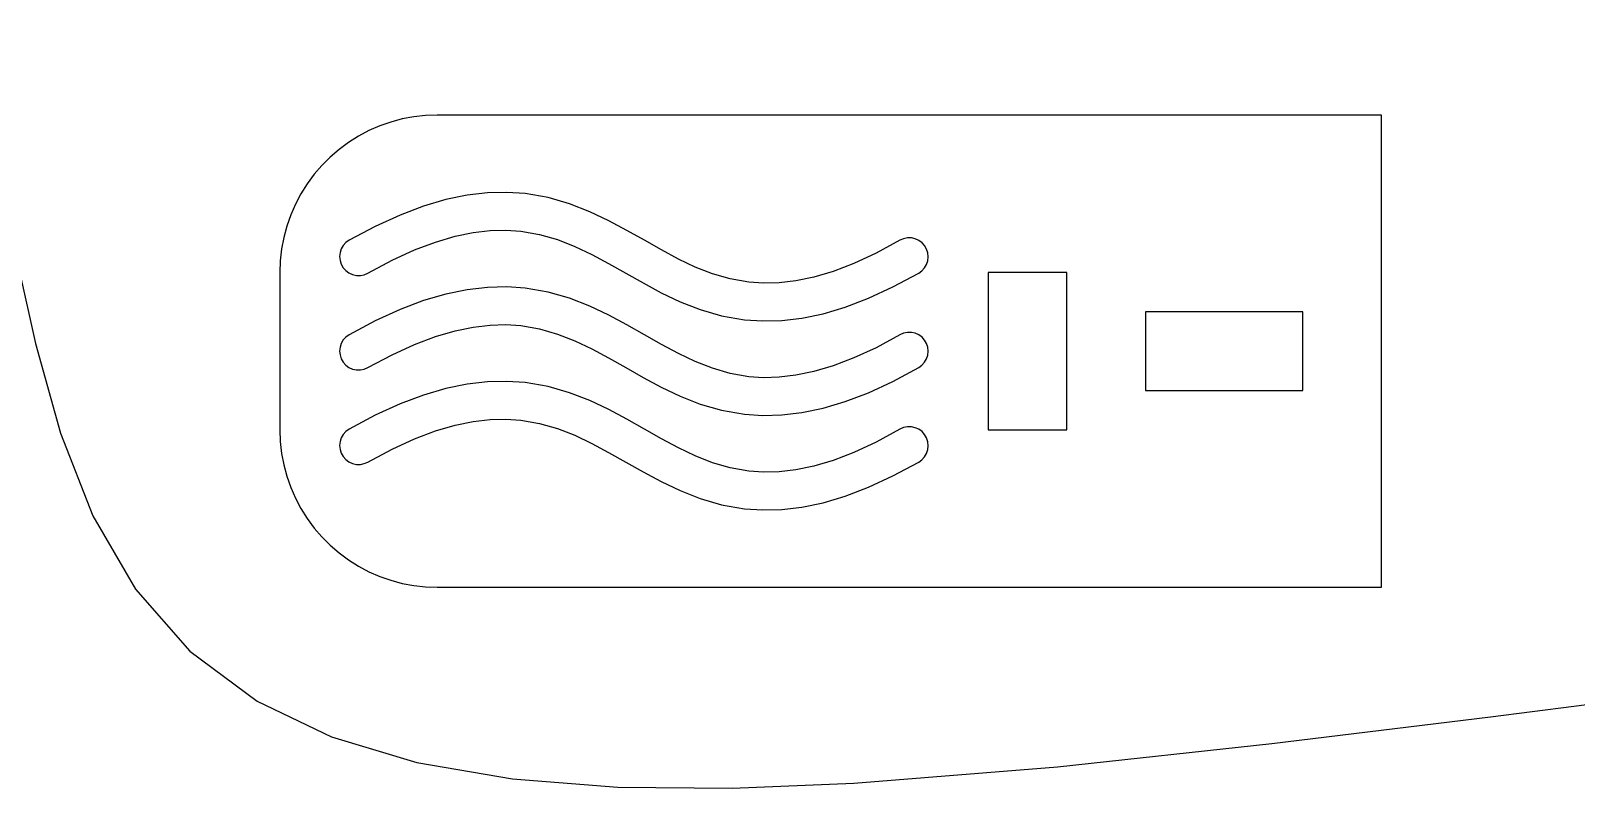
# Model space of a CAD drawing. Header units: millimetres. Extents: x -3928 to -434, y -548 to 1409.
# Drawn here: x -1440.3 to -1342.1, y 664.5 to 712.6 of the extents above; entities that cross this region are included whole.
import ezdxf

# ---------------------------------------------------------------- set-up
doc = ezdxf.new("R2010")
doc.units = ezdxf.units.MM
doc.header["$MEASUREMENT"] = 0
doc.layers.add('layer 1', color=7, linetype='Continuous')

msp = doc.modelspace()

# ---------------------------------------------------------------- linework, layer by layer
at = {"layer": 'layer 1', "color": 1, "lineweight": 25}
for points, knots in [([(-1451.4706, 713.9439), (-1451.4706, 713.9439), (-1449.4238, 713.6889), (-1449.4238, 713.6889), (-1449.4238, 713.6889), (-1449.4238, 713.6889), (-1447.7284, 712.9717), (-1447.7284, 712.9717), (-1447.7284, 712.9717), (-1447.7284, 712.9717), (-1446.329, 711.8597), (-1446.329, 711.8597), (-1446.329, 711.8597), (-1446.329, 711.8597), (-1444.6752, 709.5853), (-1444.6752, 709.5853), (-1444.6752, 709.5853), (-1444.6752, 709.5853), (-1443.4197, 706.7497), (-1443.4197, 706.7497), (-1443.4197, 706.7497), (-1443.4197, 706.7497), (-1442.1366, 702.377), (-1442.1366, 702.377), (-1442.1366, 702.377), (-1442.1366, 702.377), (-1441.0571, 697.6272), (-1441.0571, 697.6272), (-1441.0571, 697.6272), (-1441.0571, 697.6272), (-1439.9645, 692.7681), (-1439.9645, 692.7681), (-1439.9645, 692.7681), (-1439.9645, 692.7681), (-1438.3947, 687.0877), (-1438.3947, 687.0877), (-1438.3947, 687.0877), (-1438.3947, 687.0877), (-1436.3323, 681.8256), (-1436.3323, 681.8256), (-1436.3323, 681.8256), (-1436.3323, 681.8256), (-1433.6205, 677.1679), (-1433.6205, 677.1679), (-1433.6205, 677.1679), (-1433.6205, 677.1679), (-1430.158, 673.226), (-1430.158, 673.226), (-1430.158, 673.226), (-1430.158, 673.226), (-1425.8922, 670.0502), (-1425.8922, 670.0502), (-1425.8922, 670.0502), (-1425.8922, 670.0502), (-1421.1724, 667.7801), (-1421.1724, 667.7801), (-1421.1724, 667.7801), (-1421.1724, 667.7801), (-1415.7538, 666.1506), (-1415.7538, 666.1506), (-1415.7538, 666.1506), (-1415.7538, 666.1506), (-1409.6694, 665.1121), (-1409.6694, 665.1121), (-1409.6694, 665.1121), (-1409.6694, 665.1121), (-1402.9684, 664.5984), (-1402.9684, 664.5984), (-1402.9684, 664.5984), (-1402.9684, 664.5984), (-1395.7121, 664.5342), (-1395.7121, 664.5342), (-1395.7121, 664.5342), (-1395.7121, 664.5342), (-1387.9732, 664.8411), (-1387.9732, 664.8411), (-1387.9732, 664.8411), (-1387.9732, 664.8411), (-1375.0287, 665.8832), (-1375.0287, 665.8832), (-1375.0287, 665.8832), (-1375.0287, 665.8832), (-1361.4256, 667.3663), (-1361.4256, 667.3663), (-1361.4256, 667.3663), (-1361.4256, 667.3663), (-1347.5195, 669.0639), (-1347.5195, 669.0639), (-1347.5195, 669.0639), (-1347.5195, 669.0639), (-1336.9238, 670.4073), (-1336.9238, 670.4073), (-1336.9238, 670.4073), (-1336.9238, 670.4073), (-1326.5281, 671.7506), (-1326.5281, 671.7506), (-1326.5281, 671.7506), (-1326.5281, 671.7506), (-1316.492, 673.0891), (-1316.492, 673.0891), (-1316.492, 673.0891), (-1316.492, 673.0891), (-1306.9691, 674.4455), (-1306.9691, 674.4455), (-1306.9691, 674.4455), (-1306.9691, 674.4455), (-1298.1031, 675.8686), (-1298.1031, 675.8686), (-1298.1031, 675.8686), (-1298.1031, 675.8686), (-1290.1592, 677.3968), (-1290.1592, 677.3968), (-1290.1592, 677.3968), (-1290.1592, 677.3968), (-1283.0779, 679.1325), (-1283.0779, 679.1325), (-1283.0779, 679.1325), (-1283.0779, 679.1325), (-1276.9385, 681.1568), (-1276.9385, 681.1568), (-1276.9385, 681.1568), (-1276.9385, 681.1568), (-1271.7887, 683.5454), (-1271.7887, 683.5454), (-1271.7887, 683.5454), (-1271.7887, 683.5454), (-1267.9723, 686.0833), (-1267.9723, 686.0833), (-1267.9723, 686.0833), (-1267.9723, 686.0833), (-1264.949, 688.9958), (-1264.949, 688.9958), (-1264.949, 688.9958), (-1264.949, 688.9958), (-1262.644, 692.2767), (-1262.644, 692.2767), (-1262.644, 692.2767), (-1262.644, 692.2767), (-1260.9305, 695.8813), (-1260.9305, 695.8813), (-1260.9305, 695.8813), (-1260.9305, 695.8813), (-1259.62, 699.7153), (-1259.62, 699.7153), (-1259.62, 699.7153), (-1259.62, 699.7153), (-1258.6474, 702.9746), (-1258.6474, 702.9746), (-1258.6474, 702.9746), (-1258.6474, 702.9746), (-1257.5742, 706.156), (-1257.5742, 706.156), (-1257.5742, 706.156), (-1257.5742, 706.156), (-1256.1539, 709.0886), (-1256.1539, 709.0886), (-1256.1539, 709.0886), (-1256.1539, 709.0886), (-1254.6811, 710.9961), (-1254.6811, 710.9961), (-1254.6811, 710.9961), (-1254.6811, 710.9961), (-1252.6946, 712.5307), (-1252.6946, 712.5307), (-1252.6946, 712.5307), (-1252.6946, 712.5307), (-1251.0012, 713.2835), (-1251.0012, 713.2835), (-1251.0012, 713.2835), (-1251.0012, 713.2835), (-1248.947, 713.7704), (-1248.947, 713.7704), (-1248.947, 713.7704), (-1248.947, 713.7704), (-1246.4709, 713.9439), (-1246.4709, 713.9439)], [0, 0, 0, 0, 0.0222222, 0.0222222, 0.0222222, 0.0222222, 0.0444444, 0.0444444, 0.0444444, 0.0444444, 0.0666667, 0.0666667, 0.0666667, 0.0666667, 0.0888889, 0.0888889, 0.0888889, 0.0888889, 0.1111111, 0.1111111, 0.1111111, 0.1111111, 0.1333333, 0.1333333, 0.1333333, 0.1333333, 0.1555556, 0.1555556, 0.1555556, 0.1555556, 0.1777778, 0.1777778, 0.1777778, 0.1777778, 0.2, 0.2, 0.2, 0.2, 0.2222222, 0.2222222, 0.2222222, 0.2222222, 0.2444444, 0.2444444, 0.2444444, 0.2444444, 0.2666667, 0.2666667, 0.2666667, 0.2666667, 0.2888889, 0.2888889, 0.2888889, 0.2888889, 0.3111111, 0.3111111, 0.3111111, 0.3111111, 0.3333333, 0.3333333, 0.3333333, 0.3333333, 0.3555556, 0.3555556, 0.3555556, 0.3555556, 0.3777778, 0.3777778, 0.3777778, 0.3777778, 0.4, 0.4, 0.4, 0.4, 0.4222222, 0.4222222, 0.4222222, 0.4222222, 0.4444444, 0.4444444, 0.4444444, 0.4444444, 0.4666667, 0.4666667, 0.4666667, 0.4666667, 0.4888889, 0.4888889, 0.4888889, 0.4888889, 0.5111111, 0.5111111, 0.5111111, 0.5111111, 0.5333333, 0.5333333, 0.5333333, 0.5333333, 0.5555556, 0.5555556, 0.5555556, 0.5555556, 0.5777778, 0.5777778, 0.5777778, 0.5777778, 0.6, 0.6, 0.6, 0.6, 0.6222222, 0.6222222, 0.6222222, 0.6222222, 0.6444444, 0.6444444, 0.6444444, 0.6444444, 0.6666667, 0.6666667, 0.6666667, 0.6666667, 0.6888889, 0.6888889, 0.6888889, 0.6888889, 0.7111111, 0.7111111, 0.7111111, 0.7111111, 0.7333333, 0.7333333, 0.7333333, 0.7333333, 0.7555556, 0.7555556, 0.7555556, 0.7555556, 0.7777778, 0.7777778, 0.7777778, 0.7777778, 0.8, 0.8, 0.8, 0.8, 0.8222222, 0.8222222, 0.8222222, 0.8222222, 0.8444444, 0.8444444, 0.8444444, 0.8444444, 0.8666667, 0.8666667, 0.8666667, 0.8666667, 0.8888889, 0.8888889, 0.8888889, 0.8888889, 0.9111111, 0.9111111, 0.9111111, 0.9111111, 0.9333333, 0.9333333, 0.9333333, 0.9333333, 0.9555556, 0.9555556, 0.9555556, 0.9555556, 1, 1, 1, 1]), ([(-1414.4496, 707.2862), (-1414.4496, 707.2862), (-1415.1968, 707.2583), (-1415.1968, 707.2583), (-1415.1968, 707.2583), (-1415.1968, 707.2583), (-1415.9397, 707.1743), (-1415.9397, 707.1743), (-1415.9397, 707.1743), (-1415.9397, 707.1743), (-1416.6746, 707.0353), (-1416.6746, 707.0353), (-1416.6746, 707.0353), (-1416.6746, 707.0353), (-1417.3971, 706.842), (-1417.3971, 706.842), (-1417.3971, 706.842), (-1417.3971, 706.842), (-1418.103, 706.5947), (-1418.103, 706.5947), (-1418.103, 706.5947), (-1418.103, 706.5947), (-1418.7884, 706.2959), (-1418.7884, 706.2959), (-1418.7884, 706.2959), (-1418.7884, 706.2959), (-1419.4495, 705.9463), (-1419.4495, 705.9463), (-1419.4495, 705.9463), (-1419.4495, 705.9463), (-1420.0828, 705.5484), (-1420.0828, 705.5484), (-1420.0828, 705.5484), (-1420.0828, 705.5484), (-1420.6843, 705.1046), (-1420.6843, 705.1046), (-1420.6843, 705.1046), (-1420.6843, 705.1046), (-1421.2512, 704.6167), (-1421.2512, 704.6167), (-1421.2512, 704.6167), (-1421.2512, 704.6167), (-1421.78, 704.0879), (-1421.78, 704.0879), (-1421.78, 704.0879), (-1421.78, 704.0879), (-1422.2679, 703.521), (-1422.2679, 703.521), (-1422.2679, 703.521), (-1422.2679, 703.521), (-1422.712, 702.9195), (-1422.712, 702.9195), (-1422.712, 702.9195), (-1422.712, 702.9195), (-1423.1096, 702.2862), (-1423.1096, 702.2862), (-1423.1096, 702.2862), (-1423.1096, 702.2862), (-1423.4592, 701.6251), (-1423.4592, 701.6251), (-1423.4592, 701.6251), (-1423.4592, 701.6251), (-1423.7584, 700.9397), (-1423.7584, 700.9397), (-1423.7584, 700.9397), (-1423.7584, 700.9397), (-1424.0053, 700.2338), (-1424.0053, 700.2338), (-1424.0053, 700.2338), (-1424.0053, 700.2338), (-1424.1986, 699.5113), (-1424.1986, 699.5113), (-1424.1986, 699.5113), (-1424.1986, 699.5113), (-1424.3376, 698.7764), (-1424.3376, 698.7764), (-1424.3376, 698.7764), (-1424.3376, 698.7764), (-1424.4216, 698.0335), (-1424.4216, 698.0335), (-1424.4216, 698.0335), (-1424.4216, 698.0335), (-1424.4494, 697.286), (-1424.4494, 697.286)], [0, 0, 0, 0, 0.0454545, 0.0454545, 0.0454545, 0.0454545, 0.0909091, 0.0909091, 0.0909091, 0.0909091, 0.1363636, 0.1363636, 0.1363636, 0.1363636, 0.1818182, 0.1818182, 0.1818182, 0.1818182, 0.2272727, 0.2272727, 0.2272727, 0.2272727, 0.2727273, 0.2727273, 0.2727273, 0.2727273, 0.3181818, 0.3181818, 0.3181818, 0.3181818, 0.3636364, 0.3636364, 0.3636364, 0.3636364, 0.4090909, 0.4090909, 0.4090909, 0.4090909, 0.4545455, 0.4545455, 0.4545455, 0.4545455, 0.5, 0.5, 0.5, 0.5, 0.5454545, 0.5454545, 0.5454545, 0.5454545, 0.5909091, 0.5909091, 0.5909091, 0.5909091, 0.6363636, 0.6363636, 0.6363636, 0.6363636, 0.6818182, 0.6818182, 0.6818182, 0.6818182, 0.7272727, 0.7272727, 0.7272727, 0.7272727, 0.7727273, 0.7727273, 0.7727273, 0.7727273, 0.8181818, 0.8181818, 0.8181818, 0.8181818, 0.8636364, 0.8636364, 0.8636364, 0.8636364, 0.9090909, 0.9090909, 0.9090909, 0.9090909, 1, 1, 1, 1]), ([(-1385.0473, 699.3264), (-1385.0473, 699.3264), (-1386.5682, 698.5076), (-1386.5682, 698.5076), (-1386.5682, 698.5076), (-1386.5682, 698.5076), (-1387.9839, 697.8536), (-1387.9839, 697.8536), (-1387.9839, 697.8536), (-1387.9839, 697.8536), (-1389.2997, 697.3516), (-1389.2997, 697.3516), (-1389.2997, 697.3516), (-1389.2997, 697.3516), (-1390.5225, 696.9886), (-1390.5225, 696.9886), (-1390.5225, 696.9886), (-1390.5225, 696.9886), (-1391.6591, 696.7515), (-1391.6591, 696.7515), (-1391.6591, 696.7515), (-1391.6591, 696.7515), (-1392.7192, 696.6266), (-1392.7192, 696.6266), (-1392.7192, 696.6266), (-1392.7192, 696.6266), (-1393.7119, 696.6019), (-1393.7119, 696.6019), (-1393.7119, 696.6019), (-1393.7119, 696.6019), (-1394.6489, 696.6658), (-1394.6489, 696.6658), (-1394.6489, 696.6658), (-1394.6489, 696.6658), (-1395.8307, 696.8722), (-1395.8307, 696.8722), (-1395.8307, 696.8722), (-1395.8307, 696.8722), (-1396.9578, 697.1985), (-1396.9578, 697.1985), (-1396.9578, 697.1985), (-1396.9578, 697.1985), (-1398.0504, 697.6275), (-1398.0504, 697.6275), (-1398.0504, 697.6275), (-1398.0504, 697.6275), (-1399.1256, 698.14), (-1399.1256, 698.14), (-1399.1256, 698.14), (-1399.1256, 698.14), (-1400.1981, 698.7147), (-1400.1981, 698.7147), (-1400.1981, 698.7147), (-1400.1981, 698.7147), (-1401.2818, 699.3278), (-1401.2818, 699.3278), (-1401.2818, 699.3278), (-1401.2818, 699.3278), (-1402.3913, 699.9565), (-1402.3913, 699.9565), (-1402.3913, 699.9565), (-1402.3913, 699.9565), (-1403.5428, 700.5714), (-1403.5428, 700.5714), (-1403.5428, 700.5714), (-1403.5428, 700.5714), (-1404.7517, 701.1439), (-1404.7517, 701.1439), (-1404.7517, 701.1439), (-1404.7517, 701.1439), (-1406.0341, 701.6438), (-1406.0341, 701.6438), (-1406.0341, 701.6438), (-1406.0341, 701.6438), (-1407.4032, 702.0375), (-1407.4032, 702.0375), (-1407.4032, 702.0375), (-1407.4032, 702.0375), (-1408.869, 702.2908), (-1408.869, 702.2908), (-1408.869, 702.2908), (-1408.869, 702.2908), (-1410.0353, 702.3695), (-1410.0353, 702.3695), (-1410.0353, 702.3695), (-1410.0353, 702.3695), (-1411.2609, 702.3395), (-1411.2609, 702.3395), (-1411.2609, 702.3395), (-1411.2609, 702.3395), (-1412.5474, 702.1899), (-1412.5474, 702.1899), (-1412.5474, 702.1899), (-1412.5474, 702.1899), (-1413.8986, 701.9112), (-1413.8986, 701.9112), (-1413.8986, 701.9112), (-1413.8986, 701.9112), (-1415.3174, 701.4946), (-1415.3174, 701.4946), (-1415.3174, 701.4946), (-1415.3174, 701.4946), (-1416.81, 700.9316), (-1416.81, 700.9316), (-1416.81, 700.9316), (-1416.81, 700.9316), (-1418.3827, 700.213), (-1418.3827, 700.213), (-1418.3827, 700.213), (-1418.3827, 700.213), (-1420.0422, 699.3293), (-1420.0422, 699.3293)], [0, 0, 0, 0, 0.0344828, 0.0344828, 0.0344828, 0.0344828, 0.0689655, 0.0689655, 0.0689655, 0.0689655, 0.1034483, 0.1034483, 0.1034483, 0.1034483, 0.137931, 0.137931, 0.137931, 0.137931, 0.1724138, 0.1724138, 0.1724138, 0.1724138, 0.2068966, 0.2068966, 0.2068966, 0.2068966, 0.2413793, 0.2413793, 0.2413793, 0.2413793, 0.2758621, 0.2758621, 0.2758621, 0.2758621, 0.3103448, 0.3103448, 0.3103448, 0.3103448, 0.3448276, 0.3448276, 0.3448276, 0.3448276, 0.3793103, 0.3793103, 0.3793103, 0.3793103, 0.4137931, 0.4137931, 0.4137931, 0.4137931, 0.4482759, 0.4482759, 0.4482759, 0.4482759, 0.4827586, 0.4827586, 0.4827586, 0.4827586, 0.5172414, 0.5172414, 0.5172414, 0.5172414, 0.5517241, 0.5517241, 0.5517241, 0.5517241, 0.5862069, 0.5862069, 0.5862069, 0.5862069, 0.6206897, 0.6206897, 0.6206897, 0.6206897, 0.6551724, 0.6551724, 0.6551724, 0.6551724, 0.6896552, 0.6896552, 0.6896552, 0.6896552, 0.7241379, 0.7241379, 0.7241379, 0.7241379, 0.7586207, 0.7586207, 0.7586207, 0.7586207, 0.7931034, 0.7931034, 0.7931034, 0.7931034, 0.8275862, 0.8275862, 0.8275862, 0.8275862, 0.862069, 0.862069, 0.862069, 0.862069, 0.8965517, 0.8965517, 0.8965517, 0.8965517, 0.9310345, 0.9310345, 0.9310345, 0.9310345, 1, 1, 1, 1]), ([(-1420.0422, 699.3293), (-1420.0422, 699.3293), (-1420.2465, 699.1832), (-1420.2465, 699.1832), (-1420.2465, 699.1832), (-1420.2465, 699.1832), (-1420.4154, 698.998), (-1420.4154, 698.998), (-1420.4154, 698.998), (-1420.4154, 698.998), (-1420.5424, 698.7817), (-1420.5424, 698.7817), (-1420.5424, 698.7817), (-1420.5424, 698.7817), (-1420.6215, 698.5436), (-1420.6215, 698.5436), (-1420.6215, 698.5436), (-1420.6215, 698.5436), (-1420.6493, 698.2942), (-1420.6493, 698.2942), (-1420.6493, 698.2942), (-1420.6493, 698.2942), (-1420.625, 698.0448), (-1420.625, 698.0448), (-1420.625, 698.0448), (-1420.625, 698.0448), (-1420.5491, 697.8056), (-1420.5491, 697.8056), (-1420.5491, 697.8056), (-1420.5491, 697.8056), (-1420.425, 697.5876), (-1420.425, 697.5876), (-1420.425, 697.5876), (-1420.425, 697.5876), (-1420.2584, 697.3999), (-1420.2584, 697.3999), (-1420.2584, 697.3999), (-1420.2584, 697.3999), (-1420.0567, 697.251), (-1420.0567, 697.251), (-1420.0567, 697.251), (-1420.0567, 697.251), (-1419.8281, 697.1473), (-1419.8281, 697.1473), (-1419.8281, 697.1473), (-1419.8281, 697.1473), (-1419.5829, 697.0937), (-1419.5829, 697.0937), (-1419.5829, 697.0937), (-1419.5829, 697.0937), (-1419.3321, 697.0919), (-1419.3321, 697.0919), (-1419.3321, 697.0919), (-1419.3321, 697.0919), (-1419.0865, 697.1424), (-1419.0865, 697.1424), (-1419.0865, 697.1424), (-1419.0865, 697.1424), (-1418.8565, 697.2429), (-1418.8565, 697.2429)], [0, 0, 0, 0, 0.0625, 0.0625, 0.0625, 0.0625, 0.125, 0.125, 0.125, 0.125, 0.1875, 0.1875, 0.1875, 0.1875, 0.25, 0.25, 0.25, 0.25, 0.3125, 0.3125, 0.3125, 0.3125, 0.375, 0.375, 0.375, 0.375, 0.4375, 0.4375, 0.4375, 0.4375, 0.5, 0.5, 0.5, 0.5, 0.5625, 0.5625, 0.5625, 0.5625, 0.625, 0.625, 0.625, 0.625, 0.6875, 0.6875, 0.6875, 0.6875, 0.75, 0.75, 0.75, 0.75, 0.8125, 0.8125, 0.8125, 0.8125, 0.875, 0.875, 0.875, 0.875, 1, 1, 1, 1]), ([(-1418.8565, 697.2429), (-1418.8565, 697.2429), (-1417.318, 698.0621), (-1417.318, 698.0621), (-1417.318, 698.0621), (-1417.318, 698.0621), (-1415.8854, 698.7168), (-1415.8854, 698.7168), (-1415.8854, 698.7168), (-1415.8854, 698.7168), (-1414.5537, 699.2195), (-1414.5537, 699.2195), (-1414.5537, 699.2195), (-1414.5537, 699.2195), (-1413.3161, 699.5829), (-1413.3161, 699.5829), (-1413.3161, 699.5829), (-1413.3161, 699.5829), (-1412.1654, 699.8207), (-1412.1654, 699.8207), (-1412.1654, 699.8207), (-1412.1654, 699.8207), (-1411.0926, 699.9456), (-1411.0926, 699.9456), (-1411.0926, 699.9456), (-1411.0926, 699.9456), (-1410.0879, 699.9702), (-1410.0879, 699.9702), (-1410.0879, 699.9702), (-1410.0879, 699.9702), (-1409.1403, 699.9064), (-1409.1403, 699.9064), (-1409.1403, 699.9064), (-1409.1403, 699.9064), (-1407.9465, 699.6997), (-1407.9465, 699.6997), (-1407.9465, 699.6997), (-1407.9465, 699.6997), (-1406.8102, 699.373), (-1406.8102, 699.373), (-1406.8102, 699.373), (-1406.8102, 699.373), (-1405.7106, 698.944), (-1405.7106, 698.944), (-1405.7106, 698.944), (-1405.7106, 698.944), (-1404.6311, 698.4314), (-1404.6311, 698.4314), (-1404.6311, 698.4314), (-1404.6311, 698.4314), (-1403.5565, 697.8571), (-1403.5565, 697.8571), (-1403.5565, 697.8571), (-1403.5565, 697.8571), (-1402.4725, 697.2443), (-1402.4725, 697.2443), (-1402.4725, 697.2443), (-1402.4725, 697.2443), (-1401.3647, 696.6164), (-1401.3647, 696.6164), (-1401.3647, 696.6164), (-1401.3647, 696.6164), (-1400.2171, 696.0015), (-1400.2171, 696.0015), (-1400.2171, 696.0015), (-1400.2171, 696.0015), (-1399.0135, 695.4293), (-1399.0135, 695.4293), (-1399.0135, 695.4293), (-1399.0135, 695.4293), (-1397.7385, 694.9291), (-1397.7385, 694.9291), (-1397.7385, 694.9291), (-1397.7385, 694.9291), (-1396.3782, 694.5354), (-1396.3782, 694.5354), (-1396.3782, 694.5354), (-1396.3782, 694.5354), (-1394.9227, 694.2814), (-1394.9227, 694.2814), (-1394.9227, 694.2814), (-1394.9227, 694.2814), (-1393.7652, 694.2027), (-1393.7652, 694.2027), (-1393.7652, 694.2027), (-1393.7652, 694.2027), (-1392.5492, 694.2327), (-1392.5492, 694.2327), (-1392.5492, 694.2327), (-1392.5492, 694.2327), (-1391.2732, 694.3826), (-1391.2732, 694.3826), (-1391.2732, 694.3826), (-1391.2732, 694.3826), (-1389.9344, 694.6616), (-1389.9344, 694.6616), (-1389.9344, 694.6616), (-1389.9344, 694.6616), (-1388.5286, 695.079), (-1388.5286, 695.079), (-1388.5286, 695.079), (-1388.5286, 695.079), (-1387.0508, 695.6424), (-1387.0508, 695.6424), (-1387.0508, 695.6424), (-1387.0508, 695.6424), (-1385.494, 696.3617), (-1385.494, 696.3617), (-1385.494, 696.3617), (-1385.494, 696.3617), (-1383.8518, 697.2457), (-1383.8518, 697.2457)], [0, 0, 0, 0, 0.0344828, 0.0344828, 0.0344828, 0.0344828, 0.0689655, 0.0689655, 0.0689655, 0.0689655, 0.1034483, 0.1034483, 0.1034483, 0.1034483, 0.137931, 0.137931, 0.137931, 0.137931, 0.1724138, 0.1724138, 0.1724138, 0.1724138, 0.2068966, 0.2068966, 0.2068966, 0.2068966, 0.2413793, 0.2413793, 0.2413793, 0.2413793, 0.2758621, 0.2758621, 0.2758621, 0.2758621, 0.3103448, 0.3103448, 0.3103448, 0.3103448, 0.3448276, 0.3448276, 0.3448276, 0.3448276, 0.3793103, 0.3793103, 0.3793103, 0.3793103, 0.4137931, 0.4137931, 0.4137931, 0.4137931, 0.4482759, 0.4482759, 0.4482759, 0.4482759, 0.4827586, 0.4827586, 0.4827586, 0.4827586, 0.5172414, 0.5172414, 0.5172414, 0.5172414, 0.5517241, 0.5517241, 0.5517241, 0.5517241, 0.5862069, 0.5862069, 0.5862069, 0.5862069, 0.6206897, 0.6206897, 0.6206897, 0.6206897, 0.6551724, 0.6551724, 0.6551724, 0.6551724, 0.6896552, 0.6896552, 0.6896552, 0.6896552, 0.7241379, 0.7241379, 0.7241379, 0.7241379, 0.7586207, 0.7586207, 0.7586207, 0.7586207, 0.7931034, 0.7931034, 0.7931034, 0.7931034, 0.8275862, 0.8275862, 0.8275862, 0.8275862, 0.862069, 0.862069, 0.862069, 0.862069, 0.8965517, 0.8965517, 0.8965517, 0.8965517, 0.9310345, 0.9310345, 0.9310345, 0.9310345, 1, 1, 1, 1]), ([(-1383.8518, 697.2457), (-1383.8518, 697.2457), (-1383.6482, 697.3929), (-1383.6482, 697.3929), (-1383.6482, 697.3929), (-1383.6482, 697.3929), (-1383.48, 697.5788), (-1383.48, 697.5788), (-1383.48, 697.5788), (-1383.48, 697.5788), (-1383.3544, 697.7957), (-1383.3544, 697.7957), (-1383.3544, 697.7957), (-1383.3544, 697.7957), (-1383.276, 698.0342), (-1383.276, 698.0342), (-1383.276, 698.0342), (-1383.276, 698.0342), (-1383.2496, 698.2836), (-1383.2496, 698.2836), (-1383.2496, 698.2836), (-1383.2496, 698.2836), (-1383.275, 698.533), (-1383.275, 698.533), (-1383.275, 698.533), (-1383.275, 698.533), (-1383.3522, 698.7719), (-1383.3522, 698.7719), (-1383.3522, 698.7719), (-1383.3522, 698.7719), (-1383.4771, 698.9895), (-1383.4771, 698.9895), (-1383.4771, 698.9895), (-1383.4771, 698.9895), (-1383.6447, 699.1761), (-1383.6447, 699.1761), (-1383.6447, 699.1761), (-1383.6447, 699.1761), (-1383.8472, 699.324), (-1383.8472, 699.324), (-1383.8472, 699.324), (-1383.8472, 699.324), (-1384.0761, 699.4266), (-1384.0761, 699.4266), (-1384.0761, 699.4266), (-1384.0761, 699.4266), (-1384.3217, 699.4792), (-1384.3217, 699.4792), (-1384.3217, 699.4792), (-1384.3217, 699.4792), (-1384.5725, 699.4799), (-1384.5725, 699.4799), (-1384.5725, 699.4799), (-1384.5725, 699.4799), (-1384.818, 699.428), (-1384.818, 699.428), (-1384.818, 699.428), (-1384.818, 699.428), (-1385.0473, 699.3264), (-1385.0473, 699.3264)], [0, 0, 0, 0, 0.0625, 0.0625, 0.0625, 0.0625, 0.125, 0.125, 0.125, 0.125, 0.1875, 0.1875, 0.1875, 0.1875, 0.25, 0.25, 0.25, 0.25, 0.3125, 0.3125, 0.3125, 0.3125, 0.375, 0.375, 0.375, 0.375, 0.4375, 0.4375, 0.4375, 0.4375, 0.5, 0.5, 0.5, 0.5, 0.5625, 0.5625, 0.5625, 0.5625, 0.625, 0.625, 0.625, 0.625, 0.6875, 0.6875, 0.6875, 0.6875, 0.75, 0.75, 0.75, 0.75, 0.8125, 0.8125, 0.8125, 0.8125, 0.875, 0.875, 0.875, 0.875, 1, 1, 1, 1]), ([(-1385.0473, 693.3267), (-1385.0473, 693.3267), (-1386.5682, 692.5079), (-1386.5682, 692.5079), (-1386.5682, 692.5079), (-1386.5682, 692.5079), (-1387.9839, 691.8535), (-1387.9839, 691.8535), (-1387.9839, 691.8535), (-1387.9839, 691.8535), (-1389.2997, 691.3515), (-1389.2997, 691.3515), (-1389.2997, 691.3515), (-1389.2997, 691.3515), (-1390.5225, 690.9885), (-1390.5225, 690.9885), (-1390.5225, 690.9885), (-1390.5225, 690.9885), (-1391.6591, 690.7515), (-1391.6591, 690.7515), (-1391.6591, 690.7515), (-1391.6591, 690.7515), (-1392.7192, 690.6266), (-1392.7192, 690.6266), (-1392.7192, 690.6266), (-1392.7192, 690.6266), (-1393.7119, 690.6019), (-1393.7119, 690.6019), (-1393.7119, 690.6019), (-1393.7119, 690.6019), (-1394.6489, 690.6657), (-1394.6489, 690.6657), (-1394.6489, 690.6657), (-1394.6489, 690.6657), (-1395.8307, 690.8721), (-1395.8307, 690.8721), (-1395.8307, 690.8721), (-1395.8307, 690.8721), (-1396.9578, 691.1988), (-1396.9578, 691.1988), (-1396.9578, 691.1988), (-1396.9578, 691.1988), (-1398.0504, 691.6274), (-1398.0504, 691.6274), (-1398.0504, 691.6274), (-1398.0504, 691.6274), (-1399.1256, 692.14), (-1399.1256, 692.14), (-1399.1256, 692.14), (-1399.1256, 692.14), (-1400.1981, 692.7147), (-1400.1981, 692.7147), (-1400.1981, 692.7147), (-1400.1981, 692.7147), (-1401.2818, 693.3281), (-1401.2818, 693.3281), (-1401.2818, 693.3281), (-1401.2818, 693.3281), (-1402.3913, 693.9564), (-1402.3913, 693.9564), (-1402.3913, 693.9564), (-1402.3913, 693.9564), (-1403.5428, 694.5713), (-1403.5428, 694.5713), (-1403.5428, 694.5713), (-1403.5428, 694.5713), (-1404.7517, 695.1439), (-1404.7517, 695.1439), (-1404.7517, 695.1439), (-1404.7517, 695.1439), (-1406.0341, 695.6438), (-1406.0341, 695.6438), (-1406.0341, 695.6438), (-1406.0341, 695.6438), (-1407.4032, 696.0375), (-1407.4032, 696.0375), (-1407.4032, 696.0375), (-1407.4032, 696.0375), (-1408.869, 696.2908), (-1408.869, 696.2908), (-1408.869, 696.2908), (-1408.869, 696.2908), (-1410.0353, 696.3698), (-1410.0353, 696.3698), (-1410.0353, 696.3698), (-1410.0353, 696.3698), (-1411.2609, 696.3395), (-1411.2609, 696.3395), (-1411.2609, 696.3395), (-1411.2609, 696.3395), (-1412.5474, 696.1899), (-1412.5474, 696.1899), (-1412.5474, 696.1899), (-1412.5474, 696.1899), (-1413.8986, 695.9112), (-1413.8986, 695.9112), (-1413.8986, 695.9112), (-1413.8986, 695.9112), (-1415.3174, 695.4946), (-1415.3174, 695.4946), (-1415.3174, 695.4946), (-1415.3174, 695.4946), (-1416.81, 694.9315), (-1416.81, 694.9315), (-1416.81, 694.9315), (-1416.81, 694.9315), (-1418.3827, 694.2129), (-1418.3827, 694.2129), (-1418.3827, 694.2129), (-1418.3827, 694.2129), (-1420.0422, 693.3296), (-1420.0422, 693.3296)], [0, 0, 0, 0, 0.0344828, 0.0344828, 0.0344828, 0.0344828, 0.0689655, 0.0689655, 0.0689655, 0.0689655, 0.1034483, 0.1034483, 0.1034483, 0.1034483, 0.137931, 0.137931, 0.137931, 0.137931, 0.1724138, 0.1724138, 0.1724138, 0.1724138, 0.2068966, 0.2068966, 0.2068966, 0.2068966, 0.2413793, 0.2413793, 0.2413793, 0.2413793, 0.2758621, 0.2758621, 0.2758621, 0.2758621, 0.3103448, 0.3103448, 0.3103448, 0.3103448, 0.3448276, 0.3448276, 0.3448276, 0.3448276, 0.3793103, 0.3793103, 0.3793103, 0.3793103, 0.4137931, 0.4137931, 0.4137931, 0.4137931, 0.4482759, 0.4482759, 0.4482759, 0.4482759, 0.4827586, 0.4827586, 0.4827586, 0.4827586, 0.5172414, 0.5172414, 0.5172414, 0.5172414, 0.5517241, 0.5517241, 0.5517241, 0.5517241, 0.5862069, 0.5862069, 0.5862069, 0.5862069, 0.6206897, 0.6206897, 0.6206897, 0.6206897, 0.6551724, 0.6551724, 0.6551724, 0.6551724, 0.6896552, 0.6896552, 0.6896552, 0.6896552, 0.7241379, 0.7241379, 0.7241379, 0.7241379, 0.7586207, 0.7586207, 0.7586207, 0.7586207, 0.7931034, 0.7931034, 0.7931034, 0.7931034, 0.8275862, 0.8275862, 0.8275862, 0.8275862, 0.862069, 0.862069, 0.862069, 0.862069, 0.8965517, 0.8965517, 0.8965517, 0.8965517, 0.9310345, 0.9310345, 0.9310345, 0.9310345, 1, 1, 1, 1]), ([(-1420.0422, 693.3296), (-1420.0422, 693.3296), (-1420.2465, 693.1835), (-1420.2465, 693.1835), (-1420.2465, 693.1835), (-1420.2465, 693.1835), (-1420.4154, 692.9979), (-1420.4154, 692.9979), (-1420.4154, 692.9979), (-1420.4154, 692.9979), (-1420.5424, 692.7817), (-1420.5424, 692.7817), (-1420.5424, 692.7817), (-1420.5424, 692.7817), (-1420.6215, 692.5436), (-1420.6215, 692.5436), (-1420.6215, 692.5436), (-1420.6215, 692.5436), (-1420.6493, 692.2942), (-1420.6493, 692.2942), (-1420.6493, 692.2942), (-1420.6493, 692.2942), (-1420.625, 692.0447), (-1420.625, 692.0447), (-1420.625, 692.0447), (-1420.625, 692.0447), (-1420.5491, 691.8056), (-1420.5491, 691.8056), (-1420.5491, 691.8056), (-1420.5491, 691.8056), (-1420.425, 691.5875), (-1420.425, 691.5875), (-1420.425, 691.5875), (-1420.425, 691.5875), (-1420.2584, 691.3999), (-1420.2584, 691.3999), (-1420.2584, 691.3999), (-1420.2584, 691.3999), (-1420.0567, 691.251), (-1420.0567, 691.251), (-1420.0567, 691.251), (-1420.0567, 691.251), (-1419.8281, 691.1473), (-1419.8281, 691.1473), (-1419.8281, 691.1473), (-1419.8281, 691.1473), (-1419.5829, 691.0937), (-1419.5829, 691.0937), (-1419.5829, 691.0937), (-1419.5829, 691.0937), (-1419.3321, 691.0919), (-1419.3321, 691.0919), (-1419.3321, 691.0919), (-1419.3321, 691.0919), (-1419.0865, 691.1423), (-1419.0865, 691.1423), (-1419.0865, 691.1423), (-1419.0865, 691.1423), (-1418.8565, 691.2429), (-1418.8565, 691.2429)], [0, 0, 0, 0, 0.0625, 0.0625, 0.0625, 0.0625, 0.125, 0.125, 0.125, 0.125, 0.1875, 0.1875, 0.1875, 0.1875, 0.25, 0.25, 0.25, 0.25, 0.3125, 0.3125, 0.3125, 0.3125, 0.375, 0.375, 0.375, 0.375, 0.4375, 0.4375, 0.4375, 0.4375, 0.5, 0.5, 0.5, 0.5, 0.5625, 0.5625, 0.5625, 0.5625, 0.625, 0.625, 0.625, 0.625, 0.6875, 0.6875, 0.6875, 0.6875, 0.75, 0.75, 0.75, 0.75, 0.8125, 0.8125, 0.8125, 0.8125, 0.875, 0.875, 0.875, 0.875, 1, 1, 1, 1]), ([(-1418.8565, 691.2429), (-1418.8565, 691.2429), (-1417.318, 692.062), (-1417.318, 692.062), (-1417.318, 692.062), (-1417.318, 692.062), (-1415.8854, 692.7168), (-1415.8854, 692.7168), (-1415.8854, 692.7168), (-1415.8854, 692.7168), (-1414.5537, 693.2195), (-1414.5537, 693.2195), (-1414.5537, 693.2195), (-1414.5537, 693.2195), (-1413.3161, 693.5829), (-1413.3161, 693.5829), (-1413.3161, 693.5829), (-1413.3161, 693.5829), (-1412.1654, 693.8206), (-1412.1654, 693.8206), (-1412.1654, 693.8206), (-1412.1654, 693.8206), (-1411.0926, 693.9455), (-1411.0926, 693.9455), (-1411.0926, 693.9455), (-1411.0926, 693.9455), (-1410.0879, 693.9706), (-1410.0879, 693.9706), (-1410.0879, 693.9706), (-1410.0879, 693.9706), (-1409.1403, 693.9064), (-1409.1403, 693.9064), (-1409.1403, 693.9064), (-1409.1403, 693.9064), (-1407.9465, 693.6996), (-1407.9465, 693.6996), (-1407.9465, 693.6996), (-1407.9465, 693.6996), (-1406.8102, 693.373), (-1406.8102, 693.373), (-1406.8102, 693.373), (-1406.8102, 693.373), (-1405.7106, 692.944), (-1405.7106, 692.944), (-1405.7106, 692.944), (-1405.7106, 692.944), (-1404.6311, 692.4314), (-1404.6311, 692.4314), (-1404.6311, 692.4314), (-1404.6311, 692.4314), (-1403.5565, 691.8571), (-1403.5565, 691.8571), (-1403.5565, 691.8571), (-1403.5565, 691.8571), (-1402.4725, 691.2443), (-1402.4725, 691.2443), (-1402.4725, 691.2443), (-1402.4725, 691.2443), (-1401.3647, 690.6163), (-1401.3647, 690.6163), (-1401.3647, 690.6163), (-1401.3647, 690.6163), (-1400.2171, 690.0015), (-1400.2171, 690.0015), (-1400.2171, 690.0015), (-1400.2171, 690.0015), (-1399.0135, 689.4292), (-1399.0135, 689.4292), (-1399.0135, 689.4292), (-1399.0135, 689.4292), (-1397.7385, 688.9294), (-1397.7385, 688.9294), (-1397.7385, 688.9294), (-1397.7385, 688.9294), (-1396.3782, 688.5353), (-1396.3782, 688.5353), (-1396.3782, 688.5353), (-1396.3782, 688.5353), (-1394.9227, 688.2813), (-1394.9227, 688.2813), (-1394.9227, 688.2813), (-1394.9227, 688.2813), (-1393.7652, 688.2026), (-1393.7652, 688.2026), (-1393.7652, 688.2026), (-1393.7652, 688.2026), (-1392.5492, 688.2326), (-1392.5492, 688.2326), (-1392.5492, 688.2326), (-1392.5492, 688.2326), (-1391.2732, 688.3826), (-1391.2732, 688.3826), (-1391.2732, 688.3826), (-1391.2732, 688.3826), (-1389.9344, 688.6616), (-1389.9344, 688.6616), (-1389.9344, 688.6616), (-1389.9344, 688.6616), (-1388.5286, 689.0789), (-1388.5286, 689.0789), (-1388.5286, 689.0789), (-1388.5286, 689.0789), (-1387.0508, 689.6423), (-1387.0508, 689.6423), (-1387.0508, 689.6423), (-1387.0508, 689.6423), (-1385.494, 690.3616), (-1385.494, 690.3616), (-1385.494, 690.3616), (-1385.494, 690.3616), (-1383.8518, 691.2457), (-1383.8518, 691.2457)], [0, 0, 0, 0, 0.0344828, 0.0344828, 0.0344828, 0.0344828, 0.0689655, 0.0689655, 0.0689655, 0.0689655, 0.1034483, 0.1034483, 0.1034483, 0.1034483, 0.137931, 0.137931, 0.137931, 0.137931, 0.1724138, 0.1724138, 0.1724138, 0.1724138, 0.2068966, 0.2068966, 0.2068966, 0.2068966, 0.2413793, 0.2413793, 0.2413793, 0.2413793, 0.2758621, 0.2758621, 0.2758621, 0.2758621, 0.3103448, 0.3103448, 0.3103448, 0.3103448, 0.3448276, 0.3448276, 0.3448276, 0.3448276, 0.3793103, 0.3793103, 0.3793103, 0.3793103, 0.4137931, 0.4137931, 0.4137931, 0.4137931, 0.4482759, 0.4482759, 0.4482759, 0.4482759, 0.4827586, 0.4827586, 0.4827586, 0.4827586, 0.5172414, 0.5172414, 0.5172414, 0.5172414, 0.5517241, 0.5517241, 0.5517241, 0.5517241, 0.5862069, 0.5862069, 0.5862069, 0.5862069, 0.6206897, 0.6206897, 0.6206897, 0.6206897, 0.6551724, 0.6551724, 0.6551724, 0.6551724, 0.6896552, 0.6896552, 0.6896552, 0.6896552, 0.7241379, 0.7241379, 0.7241379, 0.7241379, 0.7586207, 0.7586207, 0.7586207, 0.7586207, 0.7931034, 0.7931034, 0.7931034, 0.7931034, 0.8275862, 0.8275862, 0.8275862, 0.8275862, 0.862069, 0.862069, 0.862069, 0.862069, 0.8965517, 0.8965517, 0.8965517, 0.8965517, 0.9310345, 0.9310345, 0.9310345, 0.9310345, 1, 1, 1, 1]), ([(-1383.8518, 691.2457), (-1383.8518, 691.2457), (-1383.6482, 691.3928), (-1383.6482, 691.3928), (-1383.6482, 691.3928), (-1383.6482, 691.3928), (-1383.48, 691.5787), (-1383.48, 691.5787), (-1383.48, 691.5787), (-1383.48, 691.5787), (-1383.3544, 691.7957), (-1383.3544, 691.7957), (-1383.3544, 691.7957), (-1383.3544, 691.7957), (-1383.276, 692.0342), (-1383.276, 692.0342), (-1383.276, 692.0342), (-1383.276, 692.0342), (-1383.2496, 692.2836), (-1383.2496, 692.2836), (-1383.2496, 692.2836), (-1383.2496, 692.2836), (-1383.275, 692.5333), (-1383.275, 692.5333), (-1383.275, 692.5333), (-1383.275, 692.5333), (-1383.3522, 692.7718), (-1383.3522, 692.7718), (-1383.3522, 692.7718), (-1383.3522, 692.7718), (-1383.4771, 692.9895), (-1383.4771, 692.9895), (-1383.4771, 692.9895), (-1383.4771, 692.9895), (-1383.6447, 693.1761), (-1383.6447, 693.1761), (-1383.6447, 693.1761), (-1383.6447, 693.1761), (-1383.8472, 693.3243), (-1383.8472, 693.3243), (-1383.8472, 693.3243), (-1383.8472, 693.3243), (-1384.0761, 693.4266), (-1384.0761, 693.4266), (-1384.0761, 693.4266), (-1384.0761, 693.4266), (-1384.3217, 693.4791), (-1384.3217, 693.4791), (-1384.3217, 693.4791), (-1384.3217, 693.4791), (-1384.5725, 693.4798), (-1384.5725, 693.4798), (-1384.5725, 693.4798), (-1384.5725, 693.4798), (-1384.818, 693.4283), (-1384.818, 693.4283), (-1384.818, 693.4283), (-1384.818, 693.4283), (-1385.0473, 693.3267), (-1385.0473, 693.3267)], [0, 0, 0, 0, 0.0625, 0.0625, 0.0625, 0.0625, 0.125, 0.125, 0.125, 0.125, 0.1875, 0.1875, 0.1875, 0.1875, 0.25, 0.25, 0.25, 0.25, 0.3125, 0.3125, 0.3125, 0.3125, 0.375, 0.375, 0.375, 0.375, 0.4375, 0.4375, 0.4375, 0.4375, 0.5, 0.5, 0.5, 0.5, 0.5625, 0.5625, 0.5625, 0.5625, 0.625, 0.625, 0.625, 0.625, 0.6875, 0.6875, 0.6875, 0.6875, 0.75, 0.75, 0.75, 0.75, 0.8125, 0.8125, 0.8125, 0.8125, 0.875, 0.875, 0.875, 0.875, 1, 1, 1, 1]), ([(-1385.0473, 687.3267), (-1385.0473, 687.3267), (-1386.5682, 686.5079), (-1386.5682, 686.5079), (-1386.5682, 686.5079), (-1386.5682, 686.5079), (-1387.9839, 685.8535), (-1387.9839, 685.8535), (-1387.9839, 685.8535), (-1387.9839, 685.8535), (-1389.2997, 685.3515), (-1389.2997, 685.3515), (-1389.2997, 685.3515), (-1389.2997, 685.3515), (-1390.5225, 684.9885), (-1390.5225, 684.9885), (-1390.5225, 684.9885), (-1390.5225, 684.9885), (-1391.6591, 684.7514), (-1391.6591, 684.7514), (-1391.6591, 684.7514), (-1391.6591, 684.7514), (-1392.7192, 684.6265), (-1392.7192, 684.6265), (-1392.7192, 684.6265), (-1392.7192, 684.6265), (-1393.7119, 684.6018), (-1393.7119, 684.6018), (-1393.7119, 684.6018), (-1393.7119, 684.6018), (-1394.6489, 684.6657), (-1394.6489, 684.6657), (-1394.6489, 684.6657), (-1394.6489, 684.6657), (-1395.8307, 684.8721), (-1395.8307, 684.8721), (-1395.8307, 684.8721), (-1395.8307, 684.8721), (-1396.9578, 685.1987), (-1396.9578, 685.1987), (-1396.9578, 685.1987), (-1396.9578, 685.1987), (-1398.0504, 685.6274), (-1398.0504, 685.6274), (-1398.0504, 685.6274), (-1398.0504, 685.6274), (-1399.1256, 686.1399), (-1399.1256, 686.1399), (-1399.1256, 686.1399), (-1399.1256, 686.1399), (-1400.1981, 686.7146), (-1400.1981, 686.7146), (-1400.1981, 686.7146), (-1400.1981, 686.7146), (-1401.2818, 687.3281), (-1401.2818, 687.3281), (-1401.2818, 687.3281), (-1401.2818, 687.3281), (-1402.3913, 687.9564), (-1402.3913, 687.9564), (-1402.3913, 687.9564), (-1402.3913, 687.9564), (-1403.5428, 688.5713), (-1403.5428, 688.5713), (-1403.5428, 688.5713), (-1403.5428, 688.5713), (-1404.7517, 689.1439), (-1404.7517, 689.1439), (-1404.7517, 689.1439), (-1404.7517, 689.1439), (-1406.0341, 689.6437), (-1406.0341, 689.6437), (-1406.0341, 689.6437), (-1406.0341, 689.6437), (-1407.4032, 690.0374), (-1407.4032, 690.0374), (-1407.4032, 690.0374), (-1407.4032, 690.0374), (-1408.869, 690.2911), (-1408.869, 690.2911), (-1408.869, 690.2911), (-1408.869, 690.2911), (-1410.0353, 690.3698), (-1410.0353, 690.3698), (-1410.0353, 690.3698), (-1410.0353, 690.3698), (-1411.2609, 690.3398), (-1411.2609, 690.3398), (-1411.2609, 690.3398), (-1411.2609, 690.3398), (-1412.5474, 690.1898), (-1412.5474, 690.1898), (-1412.5474, 690.1898), (-1412.5474, 690.1898), (-1413.8986, 689.9111), (-1413.8986, 689.9111), (-1413.8986, 689.9111), (-1413.8986, 689.9111), (-1415.3174, 689.4945), (-1415.3174, 689.4945), (-1415.3174, 689.4945), (-1415.3174, 689.4945), (-1416.81, 688.9315), (-1416.81, 688.9315), (-1416.81, 688.9315), (-1416.81, 688.9315), (-1418.3827, 688.2129), (-1418.3827, 688.2129), (-1418.3827, 688.2129), (-1418.3827, 688.2129), (-1420.0422, 687.3295), (-1420.0422, 687.3295)], [0, 0, 0, 0, 0.0344828, 0.0344828, 0.0344828, 0.0344828, 0.0689655, 0.0689655, 0.0689655, 0.0689655, 0.1034483, 0.1034483, 0.1034483, 0.1034483, 0.137931, 0.137931, 0.137931, 0.137931, 0.1724138, 0.1724138, 0.1724138, 0.1724138, 0.2068966, 0.2068966, 0.2068966, 0.2068966, 0.2413793, 0.2413793, 0.2413793, 0.2413793, 0.2758621, 0.2758621, 0.2758621, 0.2758621, 0.3103448, 0.3103448, 0.3103448, 0.3103448, 0.3448276, 0.3448276, 0.3448276, 0.3448276, 0.3793103, 0.3793103, 0.3793103, 0.3793103, 0.4137931, 0.4137931, 0.4137931, 0.4137931, 0.4482759, 0.4482759, 0.4482759, 0.4482759, 0.4827586, 0.4827586, 0.4827586, 0.4827586, 0.5172414, 0.5172414, 0.5172414, 0.5172414, 0.5517241, 0.5517241, 0.5517241, 0.5517241, 0.5862069, 0.5862069, 0.5862069, 0.5862069, 0.6206897, 0.6206897, 0.6206897, 0.6206897, 0.6551724, 0.6551724, 0.6551724, 0.6551724, 0.6896552, 0.6896552, 0.6896552, 0.6896552, 0.7241379, 0.7241379, 0.7241379, 0.7241379, 0.7586207, 0.7586207, 0.7586207, 0.7586207, 0.7931034, 0.7931034, 0.7931034, 0.7931034, 0.8275862, 0.8275862, 0.8275862, 0.8275862, 0.862069, 0.862069, 0.862069, 0.862069, 0.8965517, 0.8965517, 0.8965517, 0.8965517, 0.9310345, 0.9310345, 0.9310345, 0.9310345, 1, 1, 1, 1]), ([(-1420.0422, 687.3295), (-1420.0422, 687.3295), (-1420.2465, 687.1835), (-1420.2465, 687.1835), (-1420.2465, 687.1835), (-1420.2465, 687.1835), (-1420.4154, 686.9979), (-1420.4154, 686.9979), (-1420.4154, 686.9979), (-1420.4154, 686.9979), (-1420.5424, 686.7817), (-1420.5424, 686.7817), (-1420.5424, 686.7817), (-1420.5424, 686.7817), (-1420.6215, 686.5435), (-1420.6215, 686.5435), (-1420.6215, 686.5435), (-1420.6215, 686.5435), (-1420.6493, 686.2945), (-1420.6493, 686.2945), (-1420.6493, 686.2945), (-1420.6493, 686.2945), (-1420.625, 686.0447), (-1420.625, 686.0447), (-1420.625, 686.0447), (-1420.625, 686.0447), (-1420.5491, 685.8055), (-1420.5491, 685.8055), (-1420.5491, 685.8055), (-1420.5491, 685.8055), (-1420.425, 685.5875), (-1420.425, 685.5875), (-1420.425, 685.5875), (-1420.425, 685.5875), (-1420.2584, 685.3998), (-1420.2584, 685.3998), (-1420.2584, 685.3998), (-1420.2584, 685.3998), (-1420.0567, 685.2509), (-1420.0567, 685.2509), (-1420.0567, 685.2509), (-1420.0567, 685.2509), (-1419.8281, 685.1472), (-1419.8281, 685.1472), (-1419.8281, 685.1472), (-1419.8281, 685.1472), (-1419.5829, 685.0936), (-1419.5829, 685.0936), (-1419.5829, 685.0936), (-1419.5829, 685.0936), (-1419.3321, 685.0918), (-1419.3321, 685.0918), (-1419.3321, 685.0918), (-1419.3321, 685.0918), (-1419.0865, 685.1423), (-1419.0865, 685.1423), (-1419.0865, 685.1423), (-1419.0865, 685.1423), (-1418.8565, 685.2428), (-1418.8565, 685.2428)], [0, 0, 0, 0, 0.0625, 0.0625, 0.0625, 0.0625, 0.125, 0.125, 0.125, 0.125, 0.1875, 0.1875, 0.1875, 0.1875, 0.25, 0.25, 0.25, 0.25, 0.3125, 0.3125, 0.3125, 0.3125, 0.375, 0.375, 0.375, 0.375, 0.4375, 0.4375, 0.4375, 0.4375, 0.5, 0.5, 0.5, 0.5, 0.5625, 0.5625, 0.5625, 0.5625, 0.625, 0.625, 0.625, 0.625, 0.6875, 0.6875, 0.6875, 0.6875, 0.75, 0.75, 0.75, 0.75, 0.8125, 0.8125, 0.8125, 0.8125, 0.875, 0.875, 0.875, 0.875, 1, 1, 1, 1]), ([(-1418.8565, 685.2428), (-1418.8565, 685.2428), (-1417.318, 686.062), (-1417.318, 686.062), (-1417.318, 686.062), (-1417.318, 686.062), (-1415.8854, 686.7167), (-1415.8854, 686.7167), (-1415.8854, 686.7167), (-1415.8854, 686.7167), (-1414.5537, 687.2194), (-1414.5537, 687.2194), (-1414.5537, 687.2194), (-1414.5537, 687.2194), (-1413.3161, 687.5828), (-1413.3161, 687.5828), (-1413.3161, 687.5828), (-1413.3161, 687.5828), (-1412.1654, 687.8206), (-1412.1654, 687.8206), (-1412.1654, 687.8206), (-1412.1654, 687.8206), (-1411.0926, 687.9455), (-1411.0926, 687.9455), (-1411.0926, 687.9455), (-1411.0926, 687.9455), (-1410.0879, 687.9705), (-1410.0879, 687.9705), (-1410.0879, 687.9705), (-1410.0879, 687.9705), (-1409.1403, 687.9063), (-1409.1403, 687.9063), (-1409.1403, 687.9063), (-1409.1403, 687.9063), (-1407.9465, 687.6996), (-1407.9465, 687.6996), (-1407.9465, 687.6996), (-1407.9465, 687.6996), (-1406.8102, 687.3729), (-1406.8102, 687.3729), (-1406.8102, 687.3729), (-1406.8102, 687.3729), (-1405.7106, 686.9439), (-1405.7106, 686.9439), (-1405.7106, 686.9439), (-1405.7106, 686.9439), (-1404.6311, 686.4313), (-1404.6311, 686.4313), (-1404.6311, 686.4313), (-1404.6311, 686.4313), (-1403.5565, 685.857), (-1403.5565, 685.857), (-1403.5565, 685.857), (-1403.5565, 685.857), (-1402.4725, 685.2442), (-1402.4725, 685.2442), (-1402.4725, 685.2442), (-1402.4725, 685.2442), (-1401.3647, 684.6163), (-1401.3647, 684.6163), (-1401.3647, 684.6163), (-1401.3647, 684.6163), (-1400.2171, 684.0014), (-1400.2171, 684.0014), (-1400.2171, 684.0014), (-1400.2171, 684.0014), (-1399.0135, 683.4292), (-1399.0135, 683.4292), (-1399.0135, 683.4292), (-1399.0135, 683.4292), (-1397.7385, 682.9293), (-1397.7385, 682.9293), (-1397.7385, 682.9293), (-1397.7385, 682.9293), (-1396.3782, 682.5353), (-1396.3782, 682.5353), (-1396.3782, 682.5353), (-1396.3782, 682.5353), (-1394.9227, 682.2816), (-1394.9227, 682.2816), (-1394.9227, 682.2816), (-1394.9227, 682.2816), (-1393.7652, 682.2026), (-1393.7652, 682.2026), (-1393.7652, 682.2026), (-1393.7652, 682.2026), (-1392.5492, 682.2326), (-1392.5492, 682.2326), (-1392.5492, 682.2326), (-1392.5492, 682.2326), (-1391.2732, 682.3825), (-1391.2732, 682.3825), (-1391.2732, 682.3825), (-1391.2732, 682.3825), (-1389.9344, 682.6619), (-1389.9344, 682.6619), (-1389.9344, 682.6619), (-1389.9344, 682.6619), (-1388.5286, 683.0789), (-1388.5286, 683.0789), (-1388.5286, 683.0789), (-1388.5286, 683.0789), (-1387.0508, 683.6426), (-1387.0508, 683.6426), (-1387.0508, 683.6426), (-1387.0508, 683.6426), (-1385.494, 684.3616), (-1385.494, 684.3616), (-1385.494, 684.3616), (-1385.494, 684.3616), (-1383.8518, 685.2457), (-1383.8518, 685.2457)], [0, 0, 0, 0, 0.0344828, 0.0344828, 0.0344828, 0.0344828, 0.0689655, 0.0689655, 0.0689655, 0.0689655, 0.1034483, 0.1034483, 0.1034483, 0.1034483, 0.137931, 0.137931, 0.137931, 0.137931, 0.1724138, 0.1724138, 0.1724138, 0.1724138, 0.2068966, 0.2068966, 0.2068966, 0.2068966, 0.2413793, 0.2413793, 0.2413793, 0.2413793, 0.2758621, 0.2758621, 0.2758621, 0.2758621, 0.3103448, 0.3103448, 0.3103448, 0.3103448, 0.3448276, 0.3448276, 0.3448276, 0.3448276, 0.3793103, 0.3793103, 0.3793103, 0.3793103, 0.4137931, 0.4137931, 0.4137931, 0.4137931, 0.4482759, 0.4482759, 0.4482759, 0.4482759, 0.4827586, 0.4827586, 0.4827586, 0.4827586, 0.5172414, 0.5172414, 0.5172414, 0.5172414, 0.5517241, 0.5517241, 0.5517241, 0.5517241, 0.5862069, 0.5862069, 0.5862069, 0.5862069, 0.6206897, 0.6206897, 0.6206897, 0.6206897, 0.6551724, 0.6551724, 0.6551724, 0.6551724, 0.6896552, 0.6896552, 0.6896552, 0.6896552, 0.7241379, 0.7241379, 0.7241379, 0.7241379, 0.7586207, 0.7586207, 0.7586207, 0.7586207, 0.7931034, 0.7931034, 0.7931034, 0.7931034, 0.8275862, 0.8275862, 0.8275862, 0.8275862, 0.862069, 0.862069, 0.862069, 0.862069, 0.8965517, 0.8965517, 0.8965517, 0.8965517, 0.9310345, 0.9310345, 0.9310345, 0.9310345, 1, 1, 1, 1]), ([(-1383.8518, 685.2457), (-1383.8518, 685.2457), (-1383.6482, 685.3928), (-1383.6482, 685.3928), (-1383.6482, 685.3928), (-1383.6482, 685.3928), (-1383.48, 685.5787), (-1383.48, 685.5787), (-1383.48, 685.5787), (-1383.48, 685.5787), (-1383.3544, 685.7956), (-1383.3544, 685.7956), (-1383.3544, 685.7956), (-1383.3544, 685.7956), (-1383.276, 686.0341), (-1383.276, 686.0341), (-1383.276, 686.0341), (-1383.276, 686.0341), (-1383.2496, 686.2835), (-1383.2496, 686.2835), (-1383.2496, 686.2835), (-1383.2496, 686.2835), (-1383.275, 686.5333), (-1383.275, 686.5333), (-1383.275, 686.5333), (-1383.275, 686.5333), (-1383.3522, 686.7718), (-1383.3522, 686.7718), (-1383.3522, 686.7718), (-1383.3522, 686.7718), (-1383.4771, 686.9894), (-1383.4771, 686.9894), (-1383.4771, 686.9894), (-1383.4771, 686.9894), (-1383.6447, 687.1761), (-1383.6447, 687.1761), (-1383.6447, 687.1761), (-1383.6447, 687.1761), (-1383.8472, 687.3242), (-1383.8472, 687.3242), (-1383.8472, 687.3242), (-1383.8472, 687.3242), (-1384.0761, 687.4265), (-1384.0761, 687.4265), (-1384.0761, 687.4265), (-1384.0761, 687.4265), (-1384.3217, 687.4794), (-1384.3217, 687.4794), (-1384.3217, 687.4794), (-1384.3217, 687.4794), (-1384.5725, 687.4798), (-1384.5725, 687.4798), (-1384.5725, 687.4798), (-1384.5725, 687.4798), (-1384.818, 687.4283), (-1384.818, 687.4283), (-1384.818, 687.4283), (-1384.818, 687.4283), (-1385.0473, 687.3267), (-1385.0473, 687.3267)], [0, 0, 0, 0, 0.0625, 0.0625, 0.0625, 0.0625, 0.125, 0.125, 0.125, 0.125, 0.1875, 0.1875, 0.1875, 0.1875, 0.25, 0.25, 0.25, 0.25, 0.3125, 0.3125, 0.3125, 0.3125, 0.375, 0.375, 0.375, 0.375, 0.4375, 0.4375, 0.4375, 0.4375, 0.5, 0.5, 0.5, 0.5, 0.5625, 0.5625, 0.5625, 0.5625, 0.625, 0.625, 0.625, 0.625, 0.6875, 0.6875, 0.6875, 0.6875, 0.75, 0.75, 0.75, 0.75, 0.8125, 0.8125, 0.8125, 0.8125, 0.875, 0.875, 0.875, 0.875, 1, 1, 1, 1]), ([(-1424.4494, 687.2861), (-1424.4494, 687.2861), (-1424.4216, 686.5389), (-1424.4216, 686.5389), (-1424.4216, 686.5389), (-1424.4216, 686.5389), (-1424.3376, 685.7956), (-1424.3376, 685.7956), (-1424.3376, 685.7956), (-1424.3376, 685.7956), (-1424.1986, 685.0608), (-1424.1986, 685.0608), (-1424.1986, 685.0608), (-1424.1986, 685.0608), (-1424.0053, 684.3387), (-1424.0053, 684.3387), (-1424.0053, 684.3387), (-1424.0053, 684.3387), (-1423.7584, 683.6328), (-1423.7584, 683.6328), (-1423.7584, 683.6328), (-1423.7584, 683.6328), (-1423.4592, 682.9473), (-1423.4592, 682.9473), (-1423.4592, 682.9473), (-1423.4592, 682.9473), (-1423.1096, 682.2862), (-1423.1096, 682.2862), (-1423.1096, 682.2862), (-1423.1096, 682.2862), (-1422.712, 681.653), (-1422.712, 681.653), (-1422.712, 681.653), (-1422.712, 681.653), (-1422.2679, 681.0511), (-1422.2679, 681.0511), (-1422.2679, 681.0511), (-1422.2679, 681.0511), (-1421.78, 680.4842), (-1421.78, 680.4842), (-1421.78, 680.4842), (-1421.78, 680.4842), (-1421.2512, 679.9558), (-1421.2512, 679.9558), (-1421.2512, 679.9558), (-1421.2512, 679.9558), (-1420.6843, 679.4679), (-1420.6843, 679.4679), (-1420.6843, 679.4679), (-1420.6843, 679.4679), (-1420.0828, 679.0237), (-1420.0828, 679.0237), (-1420.0828, 679.0237), (-1420.0828, 679.0237), (-1419.4495, 678.6258), (-1419.4495, 678.6258), (-1419.4495, 678.6258), (-1419.4495, 678.6258), (-1418.7884, 678.2765), (-1418.7884, 678.2765), (-1418.7884, 678.2765), (-1418.7884, 678.2765), (-1418.103, 677.9774), (-1418.103, 677.9774), (-1418.103, 677.9774), (-1418.103, 677.9774), (-1417.3971, 677.7304), (-1417.3971, 677.7304), (-1417.3971, 677.7304), (-1417.3971, 677.7304), (-1416.6746, 677.5368), (-1416.6746, 677.5368), (-1416.6746, 677.5368), (-1416.6746, 677.5368), (-1415.9397, 677.3978), (-1415.9397, 677.3978), (-1415.9397, 677.3978), (-1415.9397, 677.3978), (-1415.1968, 677.3142), (-1415.1968, 677.3142), (-1415.1968, 677.3142), (-1415.1968, 677.3142), (-1414.4496, 677.2863), (-1414.4496, 677.2863)], [0, 0, 0, 0, 0.0454545, 0.0454545, 0.0454545, 0.0454545, 0.0909091, 0.0909091, 0.0909091, 0.0909091, 0.1363636, 0.1363636, 0.1363636, 0.1363636, 0.1818182, 0.1818182, 0.1818182, 0.1818182, 0.2272727, 0.2272727, 0.2272727, 0.2272727, 0.2727273, 0.2727273, 0.2727273, 0.2727273, 0.3181818, 0.3181818, 0.3181818, 0.3181818, 0.3636364, 0.3636364, 0.3636364, 0.3636364, 0.4090909, 0.4090909, 0.4090909, 0.4090909, 0.4545455, 0.4545455, 0.4545455, 0.4545455, 0.5, 0.5, 0.5, 0.5, 0.5454545, 0.5454545, 0.5454545, 0.5454545, 0.5909091, 0.5909091, 0.5909091, 0.5909091, 0.6363636, 0.6363636, 0.6363636, 0.6363636, 0.6818182, 0.6818182, 0.6818182, 0.6818182, 0.7272727, 0.7272727, 0.7272727, 0.7272727, 0.7727273, 0.7727273, 0.7727273, 0.7727273, 0.8181818, 0.8181818, 0.8181818, 0.8181818, 0.8636364, 0.8636364, 0.8636364, 0.8636364, 0.9090909, 0.9090909, 0.9090909, 0.9090909, 1, 1, 1, 1])]:
    msp.add_open_spline(points, degree=3, knots=knots, dxfattribs=at)
for points in [[(-1354.4495, 707.2862), (-1354.4495, 707.2862), (-1414.4496, 707.2862), (-1414.4496, 707.2862)], [(-1354.4495, 677.2863), (-1354.4495, 677.2863), (-1354.4495, 707.2862), (-1354.4495, 707.2862)], [(-1424.4494, 697.286), (-1424.4494, 697.286), (-1424.4494, 687.2861), (-1424.4494, 687.2861)], [(-1374.4495, 697.286), (-1374.4495, 697.286), (-1379.4495, 697.286), (-1379.4495, 697.286)], [(-1379.4495, 697.286), (-1379.4495, 697.286), (-1379.4495, 687.2861), (-1379.4495, 687.2861)], [(-1374.4495, 687.2861), (-1374.4495, 687.2861), (-1374.4495, 697.286), (-1374.4495, 697.286)], [(-1359.4494, 694.7862), (-1359.4494, 694.7862), (-1369.4496, 694.7862), (-1369.4496, 694.7862)], [(-1369.4496, 694.7862), (-1369.4496, 694.7862), (-1369.4496, 689.7863), (-1369.4496, 689.7863)], [(-1359.4494, 689.7863), (-1359.4494, 689.7863), (-1359.4494, 694.7862), (-1359.4494, 694.7862)], [(-1369.4496, 689.7863), (-1369.4496, 689.7863), (-1359.4494, 689.7863), (-1359.4494, 689.7863)], [(-1379.4495, 687.2861), (-1379.4495, 687.2861), (-1374.4495, 687.2861), (-1374.4495, 687.2861)], [(-1414.4496, 677.2863), (-1414.4496, 677.2863), (-1354.4495, 677.2863), (-1354.4495, 677.2863)]]:
    msp.add_open_spline(points, degree=3, dxfattribs=at)

doc.saveas('drawing.dxf')
